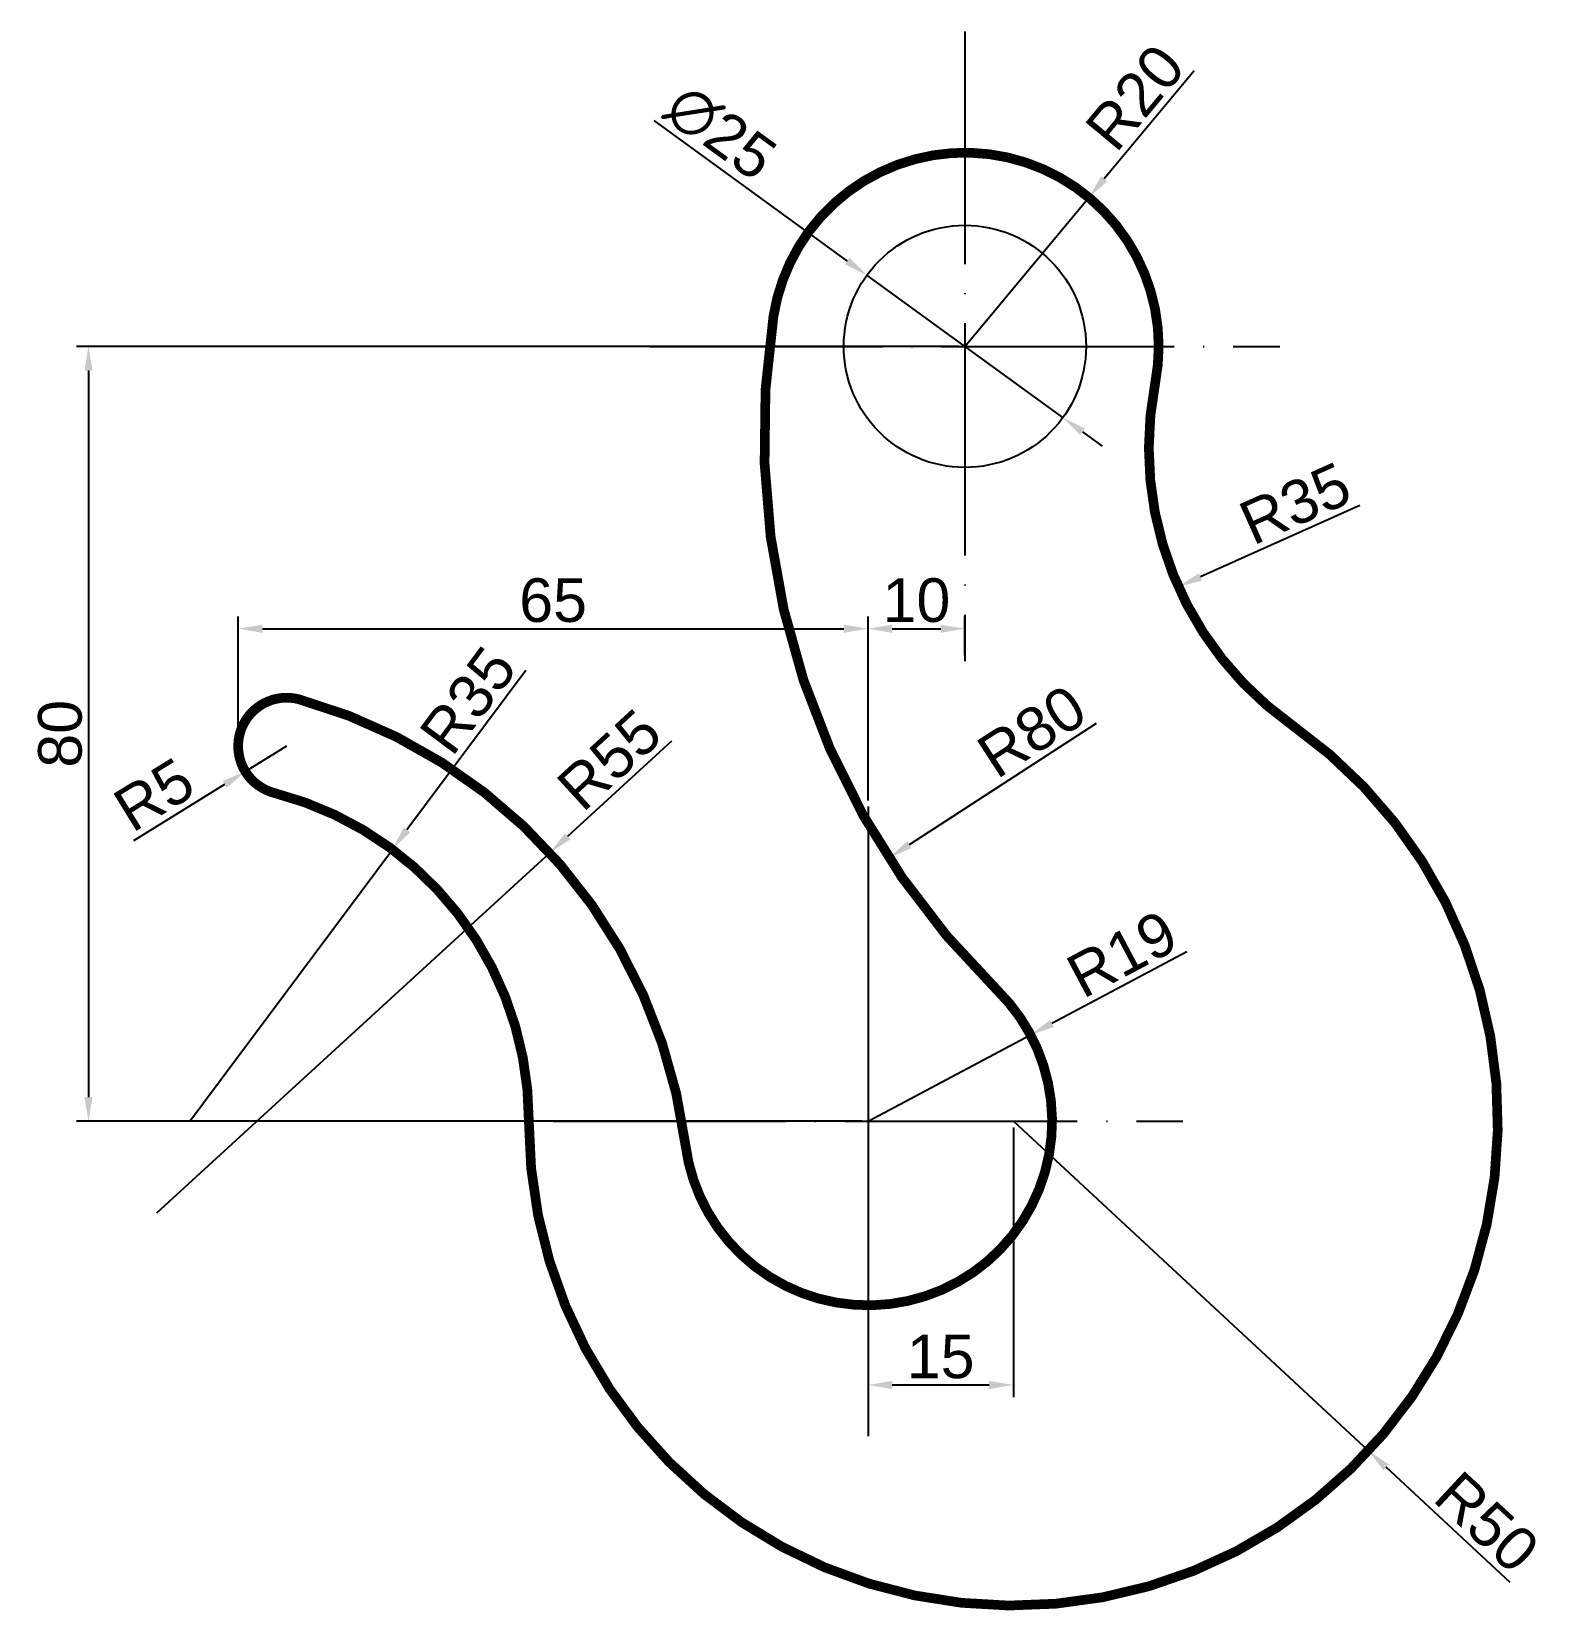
# Model space of a CAD drawing. Header units: millimetres. Extents: x 2764 to 2920, y 1755 to 1918.
import ezdxf

# ---------------------------------------------------------------- set-up
doc = ezdxf.new("R2010")
doc.units = ezdxf.units.MM
doc.linetypes.add('ACAD_ISO04W100', pattern=[30, 24, -3, 0, -3])
doc.layers.add('cotas', color=252, linetype='Continuous')
doc.layers.add('ejes', color=252, linetype='ACAD_ISO04W100')
doc.styles.get("Standard").update_dxf_attribs({"font": 'arial.ttf'})
doc.dimstyles.new('ISO-25', dxfattribs={"dimtxt": 4.5, "dimasz": 2.5, "dimexe": 1.25, "dimexo": 0.625, "dimtad": 1, "dimtxsty": 'Standard', "dimcen": 2.5, "dimadec": 0, "dimazin": 0, "dimtfac": 1, "dimtmove": 0, "dimatfit": 3, "dimfxl": 1, "dimarcsym": 0})

# ---------------------------------------------------------------- blocks, each defined once
blk = doc.blocks.new('*D1')
at = {"layer": 'cotas', "color": 0, "lineweight": -2, "transparency": 16777216}
for p, q in [((2828.04, 1909.02), (2848.02, 1894.51)), ((2870.27, 1878.35), (2850.04, 1893.04)), ((2872.3, 1876.88), (2874.32, 1875.41))]:
    blk.add_line(p, q, dxfattribs=at)
at = {"layer": 'cotas', "color": 0, "transparency": 16777216}
for points in [[(2848.26, 1894.85), (2847.78, 1894.17), (2850.04, 1893.04)], [(2872.54, 1877.22), (2872.05, 1876.55), (2870.27, 1878.35)]]:
    blk.add_solid(points, dxfattribs=at)
at = {"layer": 'Defpoints', "color": 0, "transparency": 16777216}
for p in [(2850.04, 1893.04), (2870.27, 1878.35)]:
    blk.add_point(p, dxfattribs=at)
at = {"layer": 'cotas', "color": 0, "transparency": 16777216, "insert": (2834.94, 1907.77), "char_height": 4.5, "attachment_point": 5, "rotation": 324.0156}
blk.add_mtext('∅25', dxfattribs=at)
blk = doc.blocks.new('*D2')
at = {"layer": 'cotas', "color": 0, "lineweight": -2, "transparency": 16777216}
for p, q in [((2883.81, 1914.14), (2874.54, 1903)), ((2860.16, 1885.7), (2872.95, 1901.07))]:
    blk.add_line(p, q, dxfattribs=at)
at = {"layer": 'cotas', "color": 0, "transparency": 16777216}
blk.add_solid([(2874.22, 1903.26), (2874.86, 1902.73), (2872.95, 1901.07)], dxfattribs=at)
at = {"layer": 'Defpoints', "color": 0, "transparency": 16777216}
for p in [(2872.95, 1901.07), (2860.16, 1885.7)]:
    blk.add_point(p, dxfattribs=at)
at = {"layer": 'cotas', "color": 0, "transparency": 16777216, "insert": (2877.73, 1911.4), "char_height": 4.5, "attachment_point": 5, "rotation": 50.2535}
blk.add_mtext('R20', dxfattribs=at)
blk = doc.blocks.new('*D3')
at = {"layer": 'cotas', "color": 0, "lineweight": -2, "transparency": 16777216}
blk.add_line((2900.93, 1869.26), (2884.47, 1861.9), dxfattribs=at)
at = {"layer": 'cotas', "color": 0, "transparency": 16777216}
blk.add_solid([(2884.3, 1862.28), (2884.64, 1861.52), (2882.19, 1860.88)], dxfattribs=at)
at = {"layer": 'Defpoints', "color": 0, "transparency": 16777216}
for p in [(2914.14, 1875.16), (2882.19, 1860.88)]:
    blk.add_point(p, dxfattribs=at)
at = {"layer": 'cotas', "color": 0, "transparency": 16777216, "insert": (2894.24, 1869.47), "char_height": 4.5, "attachment_point": 5, "rotation": 24.0892}
blk.add_mtext('R35', dxfattribs=at)
blk = doc.blocks.new('*D4')
at = {"layer": 'cotas', "color": 0, "lineweight": -2, "transparency": 16777216}
for p, q in [((2850.16, 1838.82), (2850.16, 1857.8)), ((2860.16, 1853.82), (2860.16, 1857.8)), ((2852.66, 1856.55), (2857.66, 1856.55))]:
    blk.add_line(p, q, dxfattribs=at)
at = {"layer": 'cotas', "color": 0, "transparency": 16777216}
for points in [[(2852.66, 1856.96), (2852.66, 1856.13), (2850.16, 1856.55)], [(2857.66, 1856.96), (2857.66, 1856.13), (2860.16, 1856.55)]]:
    blk.add_solid(points, dxfattribs=at)
at = {"layer": 'Defpoints', "color": 0, "transparency": 16777216}
for p in [(2860.16, 1856.55), (2860.16, 1853.2), (2850.16, 1838.2)]:
    blk.add_point(p, dxfattribs=at)
at = {"layer": 'cotas', "color": 0, "transparency": 16777216, "insert": (2855.16, 1859.47), "char_height": 4.5, "attachment_point": 5}
blk.add_mtext('10', dxfattribs=at)
blk = doc.blocks.new('*D5')
at = {"layer": 'cotas', "color": 0, "lineweight": -2, "transparency": 16777216}
for p, q in [((2850.16, 1805.07), (2850.16, 1777.22)), ((2865.16, 1805.07), (2865.16, 1777.22)), ((2852.66, 1778.47), (2862.66, 1778.47))]:
    blk.add_line(p, q, dxfattribs=at)
at = {"layer": 'cotas', "color": 0, "transparency": 16777216}
for points in [[(2852.66, 1778.89), (2852.66, 1778.05), (2850.16, 1778.47)], [(2862.66, 1778.89), (2862.66, 1778.05), (2865.16, 1778.47)]]:
    blk.add_solid(points, dxfattribs=at)
at = {"layer": 'Defpoints', "color": 0, "transparency": 16777216}
for p in [(2850.16, 1805.7), (2865.16, 1805.7), (2865.16, 1778.47)]:
    blk.add_point(p, dxfattribs=at)
at = {"layer": 'cotas', "color": 0, "transparency": 16777216, "insert": (2857.66, 1781.39), "char_height": 4.5, "attachment_point": 5}
blk.add_mtext('15', dxfattribs=at)
blk = doc.blocks.new('*D6')
at = {"layer": 'cotas', "color": 0, "lineweight": -2, "transparency": 16777216}
for p, q in [((2785.16, 1845.05), (2785.16, 1857.8)), ((2850.16, 1857.17), (2850.16, 1857.8)), ((2787.66, 1856.55), (2847.66, 1856.55))]:
    blk.add_line(p, q, dxfattribs=at)
at = {"layer": 'cotas', "color": 0, "transparency": 16777216}
for points in [[(2787.66, 1856.96), (2787.66, 1856.13), (2785.16, 1856.55)], [(2847.66, 1856.96), (2847.66, 1856.13), (2850.16, 1856.55)]]:
    blk.add_solid(points, dxfattribs=at)
at = {"layer": 'Defpoints', "color": 0, "transparency": 16777216}
for p in [(2850.16, 1856.55), (2850.16, 1856.55), (2785.16, 1844.43)]:
    blk.add_point(p, dxfattribs=at)
at = {"layer": 'cotas', "color": 0, "transparency": 16777216, "insert": (2817.66, 1859.47), "char_height": 4.5, "attachment_point": 5}
blk.add_mtext('65', dxfattribs=at)
blk = doc.blocks.new('*D7')
at = {"layer": 'cotas', "color": 0, "lineweight": -2, "transparency": 16777216}
for p, q in [((2859.53, 1885.7), (2768.46, 1885.7)), ((2769.71, 1883.2), (2769.71, 1808.2)), ((2849.53, 1805.7), (2768.46, 1805.7))]:
    blk.add_line(p, q, dxfattribs=at)
at = {"layer": 'cotas', "color": 0, "transparency": 16777216}
for points in [[(2769.3, 1883.2), (2770.13, 1883.2), (2769.71, 1885.7)], [(2769.3, 1808.2), (2770.13, 1808.2), (2769.71, 1805.7)]]:
    blk.add_solid(points, dxfattribs=at)
at = {"layer": 'Defpoints', "color": 0, "transparency": 16777216}
for p in [(2860.16, 1885.7), (2769.71, 1805.7), (2850.16, 1805.7)]:
    blk.add_point(p, dxfattribs=at)
at = {"layer": 'cotas', "color": 0, "transparency": 16777216, "insert": (2766.79, 1845.7), "char_height": 4.5, "attachment_point": 5, "rotation": 90}
blk.add_mtext('80', dxfattribs=at)
blk = doc.blocks.new('*D8')
at = {"layer": 'cotas', "color": 0, "lineweight": -2, "transparency": 16777216}
for p, q in [((2829.87, 1844.93), (2819.15, 1835.1)), ((2776.76, 1796.25), (2817.31, 1833.41))]:
    blk.add_line(p, q, dxfattribs=at)
at = {"layer": 'cotas', "color": 0, "transparency": 16777216}
blk.add_solid([(2818.87, 1835.41), (2819.44, 1834.8), (2817.31, 1833.41)], dxfattribs=at)
at = {"layer": 'Defpoints', "color": 0, "transparency": 16777216}
for p in [(2817.31, 1833.41), (2776.76, 1796.25)]:
    blk.add_point(p, dxfattribs=at)
at = {"layer": 'cotas', "color": 0, "transparency": 16777216, "insert": (2823.47, 1843.01), "char_height": 4.5, "attachment_point": 5, "rotation": 42.5033}
blk.add_mtext('R55', dxfattribs=at)
blk = doc.blocks.new('*D9')
at = {"layer": 'cotas', "color": 0, "lineweight": -2, "transparency": 16777216}
for p, q in [((2790.16, 1844.43), (2785.9, 1841.8)), ((2774.38, 1834.69), (2783.78, 1840.49))]:
    blk.add_line(p, q, dxfattribs=at)
at = {"layer": 'cotas', "color": 0, "transparency": 16777216}
blk.add_solid([(2783.56, 1840.84), (2783.99, 1840.13), (2785.9, 1841.8)], dxfattribs=at)
at = {"layer": 'Defpoints', "color": 0, "transparency": 16777216}
for p in [(2790.16, 1844.43), (2785.9, 1841.8)]:
    blk.add_point(p, dxfattribs=at)
at = {"layer": 'cotas', "color": 0, "transparency": 16777216, "insert": (2776.48, 1839.41), "char_height": 4.5, "attachment_point": 5, "rotation": 31.6895}
blk.add_mtext('R5', dxfattribs=at)
blk = doc.blocks.new('*D10')
at = {"layer": 'cotas', "color": 0, "lineweight": -2, "transparency": 16777216}
for p, q in [((2814.83, 1852.24), (2802.56, 1835.77)), ((2780.16, 1805.7), (2801.07, 1833.76))]:
    blk.add_line(p, q, dxfattribs=at)
at = {"layer": 'cotas', "color": 0, "transparency": 16777216}
blk.add_solid([(2802.23, 1836.02), (2802.9, 1835.52), (2801.07, 1833.76)], dxfattribs=at)
at = {"layer": 'Defpoints', "color": 0, "transparency": 16777216}
for p in [(2801.07, 1833.76), (2780.16, 1805.7)]:
    blk.add_point(p, dxfattribs=at)
at = {"layer": 'cotas', "color": 0, "transparency": 16777216, "insert": (2808.89, 1849.16), "char_height": 4.5, "attachment_point": 5, "rotation": 53.3125}
blk.add_mtext('R35', dxfattribs=at)
blk = doc.blocks.new('*D11')
at = {"layer": 'cotas', "color": 0, "lineweight": -2, "transparency": 16777216}
for p, q in [((2865.16, 1805.7), (2901.8, 1771.68)), ((2916.43, 1758.09), (2903.63, 1769.98))]:
    blk.add_line(p, q, dxfattribs=at)
at = {"layer": 'cotas', "color": 0, "transparency": 16777216}
blk.add_solid([(2903.91, 1770.28), (2903.35, 1769.67), (2901.8, 1771.68)], dxfattribs=at)
at = {"layer": 'Defpoints', "color": 0, "transparency": 16777216}
for p in [(2865.16, 1805.7), (2901.8, 1771.68)]:
    blk.add_point(p, dxfattribs=at)
at = {"layer": 'cotas', "color": 0, "transparency": 16777216, "insert": (2914.03, 1764.31), "char_height": 4.5, "attachment_point": 5, "rotation": 317.1233}
blk.add_mtext('R50', dxfattribs=at)
blk = doc.blocks.new('*D12')
at = {"layer": 'cotas', "color": 0, "lineweight": -2, "transparency": 16777216}
blk.add_line((2873.69, 1846.75), (2854.41, 1834.25), dxfattribs=at)
at = {"layer": 'cotas', "color": 0, "transparency": 16777216}
blk.add_solid([(2854.19, 1834.6), (2854.64, 1833.9), (2852.32, 1832.89)], dxfattribs=at)
at = {"layer": 'Defpoints', "color": 0, "transparency": 16777216}
for p in [(2919.44, 1876.42), (2852.32, 1832.89)]:
    blk.add_point(p, dxfattribs=at)
at = {"layer": 'cotas', "color": 0, "transparency": 16777216, "insert": (2867.07, 1845.94), "char_height": 4.5, "attachment_point": 5, "rotation": 32.9658}
blk.add_mtext('R80', dxfattribs=at)
blk = doc.blocks.new('*D13')
at = {"layer": 'cotas', "color": 0, "lineweight": -2, "transparency": 16777216}
for p, q in [((2883.05, 1823.19), (2869.14, 1815.79)), ((2850.16, 1805.7), (2866.93, 1814.62))]:
    blk.add_line(p, q, dxfattribs=at)
at = {"layer": 'cotas', "color": 0, "transparency": 16777216}
blk.add_solid([(2868.94, 1816.16), (2869.34, 1815.42), (2866.93, 1814.62)], dxfattribs=at)
at = {"layer": 'Defpoints', "color": 0, "transparency": 16777216}
for p in [(2866.93, 1814.62), (2850.16, 1805.7)]:
    blk.add_point(p, dxfattribs=at)
at = {"layer": 'cotas', "color": 0, "transparency": 16777216, "insert": (2876.38, 1822.95), "char_height": 4.5, "attachment_point": 5, "rotation": 28.0044}
blk.add_mtext('R19', dxfattribs=at)

msp = doc.modelspace()

# ---------------------------------------------------------------- linework, layer by layer
at = {"const_width": 1}
msp.add_lwpolyline([(2791.497, 1849.244, 1.0093104), (2788.908, 1839.586, -0.3419987), (2815.158, 1805.697, 1.6449061), (2893.971, 1846.561, -0.2955124), (2879.787, 1881.867, 1.0188885), (2840.398, 1888.79, 0.2423258), (2863.453, 1819.27, -1.4053133), (2831.313, 1803.273, 0.3015825)], format="xyb", close=True, dxfattribs=at)
msp.add_circle((2860.158, 1885.697), 12.5)
at = {"layer": 'cotas'}
msp.add_line((2850.158, 1838.197), (2850.158, 1773.197), dxfattribs=at)
at = {"layer": 'ejes'}
for p, q in [((2860.158, 1918.197), (2860.158, 1853.197)), ((2827.658, 1885.697), (2892.658, 1885.697)), ((2817.658, 1805.697), (2882.658, 1805.697))]:
    msp.add_line(p, q, dxfattribs=at)

# ---------------------------------------------------------------- dimensions: what is measured, and where the dimension line sits
at = {"layer": 'cotas'}
for center, mpoint, picture, middle in [((2860.158, 1885.697), (2872.945, 1901.075), '*D2', (2877.728, 1911.396)), ((2776.762, 1796.255), (2817.311, 1833.415), '*D8', (2823.465, 1843.007)), ((2790.158, 1844.427), (2785.903, 1841.801), '*D9', (2776.485, 1839.41))]:
    dim = msp.add_radius_dim(center=center, mpoint=mpoint, dimstyle='ISO-25', dxfattribs=at)
    dim.commit()
    dim.dimension.update_dxf_attribs({"geometry": picture, "text_midpoint": middle})
dim = msp.add_diameter_dim_2p(p1=(2870.272, 1878.353), p2=(2850.043, 1893.042), dimstyle='ISO-25', dxfattribs=at)
dim.commit()
dim.dimension.update_dxf_attribs({"geometry": '*D1', "text_midpoint": (2833.153, 1905.306), "dimtype": 163})
dim = msp.add_linear_dim(base=(2769.715, 1805.697), p1=(2860.158, 1885.697), p2=(2850.158, 1805.697), angle=90, dimstyle='ISO-25', dxfattribs=at)
dim.commit()
dim.dimension.update_dxf_attribs({"geometry": '*D7', "text_midpoint": (2766.792, 1845.697)})
for center, mpoint, picture, middle in [((2919.436, 1876.419), (2852.316, 1832.888), '*D12', (2868.662, 1843.489)), ((2914.14, 1875.165), (2882.188, 1860.879), '*D3', (2895.436, 1866.803)), ((2780.158, 1805.697), (2801.068, 1833.764), '*D10', (2811.235, 1847.41)), ((2850.158, 1805.697), (2866.933, 1814.619), '*D13', (2877.751, 1820.372)), ((2865.158, 1805.697), (2901.798, 1771.676), '*D11', (2912.041, 1762.166))]:
    dim = msp.add_radius_dim(center=center, mpoint=mpoint, dimstyle='ISO-25', dxfattribs=at)
    dim.commit()
    dim.dimension.update_dxf_attribs({"geometry": picture, "text_midpoint": middle, "dimtype": 164})
for base, p1, p2, picture, middle in [((2850.158, 1856.545), (2785.158, 1844.427), (2850.158, 1856.545), '*D6', (2817.658, 1859.468)), ((2860.158, 1856.545), (2850.158, 1838.197), (2860.158, 1853.197), '*D4', (2855.158, 1859.468)), ((2865.158, 1778.472), (2850.158, 1805.697), (2865.158, 1805.697), '*D5', (2857.658, 1781.394))]:
    dim = msp.add_linear_dim(base=base, p1=p1, p2=p2, dimstyle='ISO-25', dxfattribs=at)
    dim.commit()
    dim.dimension.update_dxf_attribs({"geometry": picture, "text_midpoint": middle})

doc.saveas('drawing.dxf')
